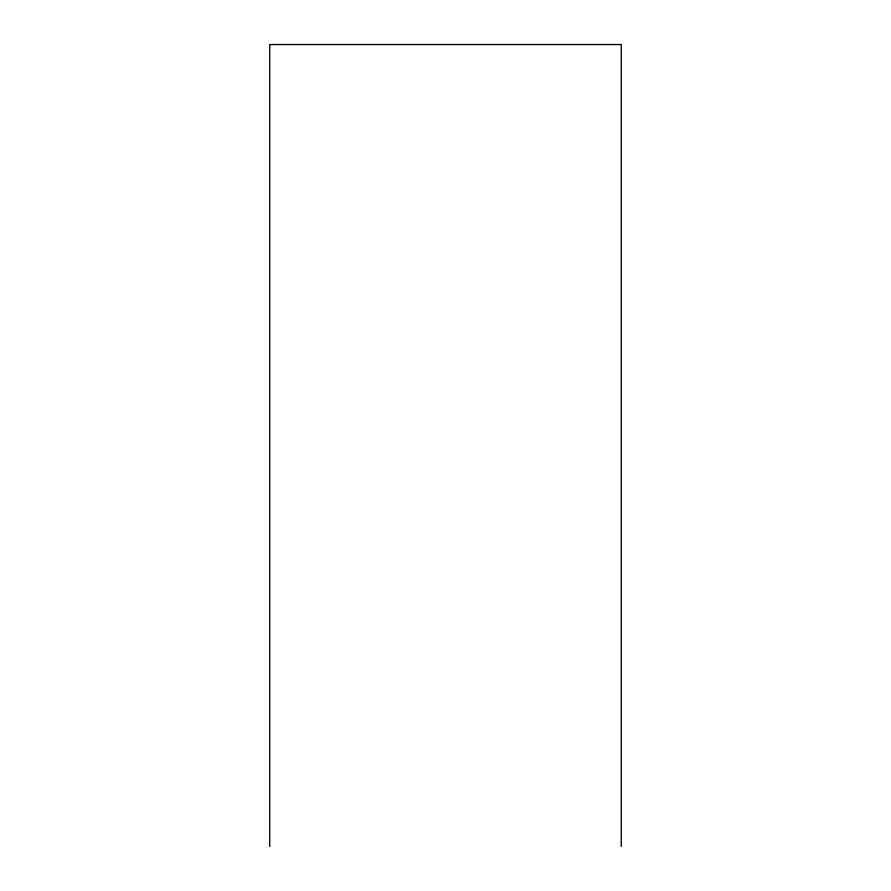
<?xml version="1.0" encoding="UTF-8"?>
<svg xmlns="http://www.w3.org/2000/svg" width="891" height="891" viewBox="0 0 891 891"><rect width="100%" height="100%" fill="white"/><g stroke="black" fill="none" stroke-linecap="round" stroke-linejoin="round"><path stroke-width="1.34" d="M621.272 846.45L621.272 44.55L269.728 44.55L269.728 846.45"/></g></svg>
